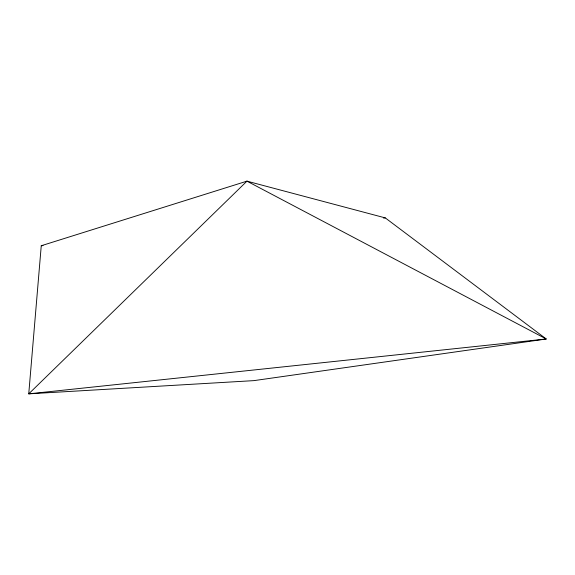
<?xml version="1.0" encoding="UTF-8"?>
<svg xmlns="http://www.w3.org/2000/svg" width="575" height="575" viewBox="0 0 575 575"><rect width="100%" height="100%" fill="white"/><g stroke="black" fill="none" stroke-linecap="round" stroke-linejoin="round"><path stroke-width="0.86" d="M41.256 245.733L28.75 393.846L253.927 380.628L546.25 338.991L385.286 217.903L246.963 181.154L41.256 245.733L43.046 245.59M383.503 218.047L385.286 217.903M246.963 181.154L28.75 393.846L546.25 338.991L246.963 181.154"/></g></svg>
